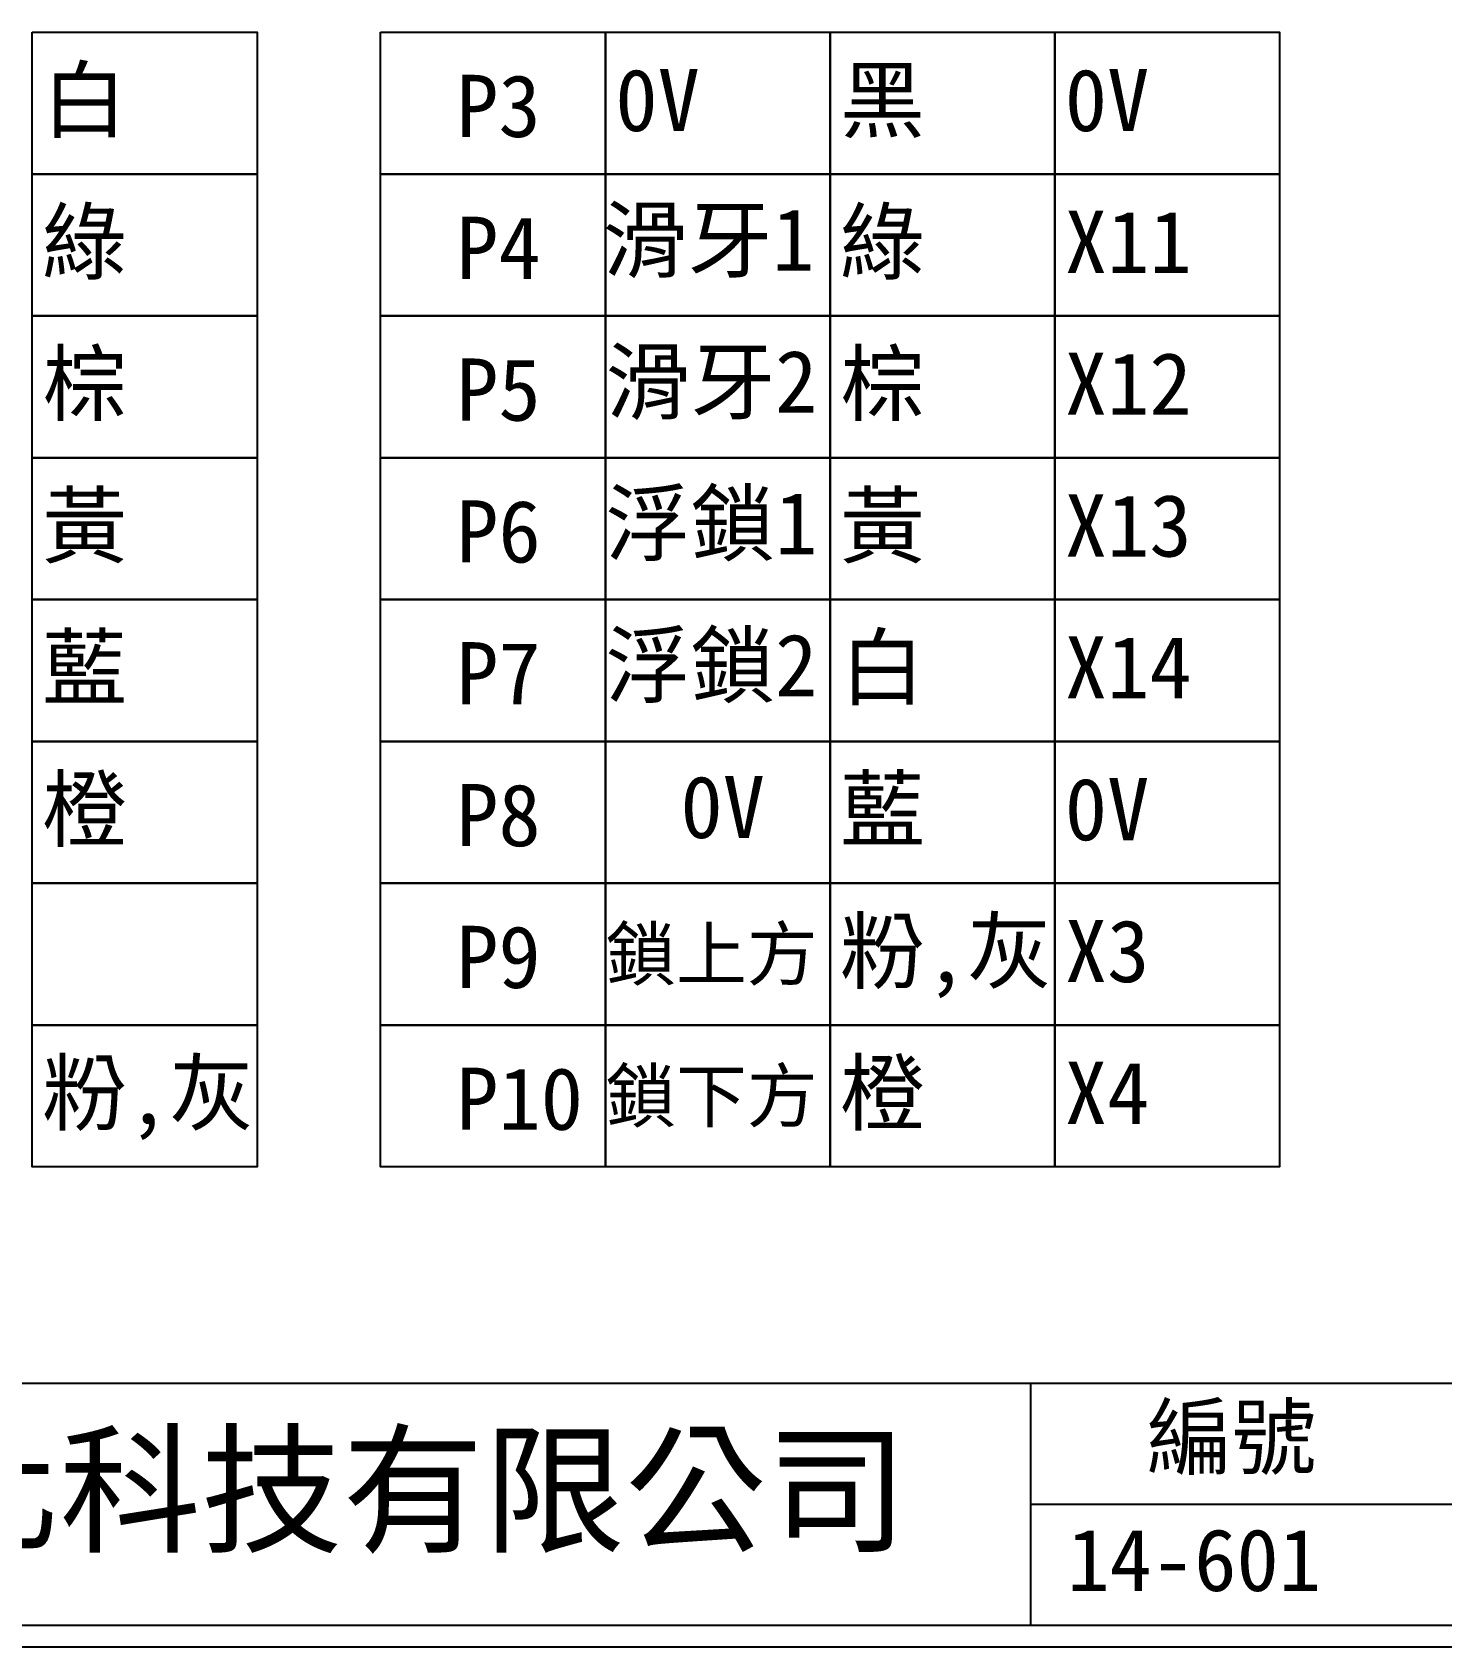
# Model space of a CAD drawing. Extents: x 10 to 297, y 3 to 207.
# Drawn here: x 87.9 to 169.5, y 3 to 96.5 of the extents above; entities that cross this region are included whole.
import ezdxf

# ---------------------------------------------------------------- set-up
doc = ezdxf.new("R2010")
doc.units = 0
doc.layers.add('圖框層', color=7, linetype='CONTINUOUS')
doc.layers.add('標尺寸層', color=3, linetype='CONTINUOUS')
doc.styles.add('STSL', font='kaiu.ttf')

msp = doc.modelspace()

# ---------------------------------------------------------------- linework, layer by layer
at = {"layer": '圖框層', "color": 7}
for p, q in [((11.25, 18.25), (295.75, 18.25)), ((145.75, 4.25), (145.75, 18.25)), ((145.75, 11.25), (295.75, 11.25)), ((11.25, 4.25), (295.75, 4.25)), ((10, 3), (297, 3))]:
    msp.add_line(p, q, dxfattribs=at)
at = {"layer": '標尺寸層', "color": 7}
for points in [[(87.94, 96.451), (100.952, 96.451), (100.952, 88.242), (87.94, 88.242)], [(108.11, 96.451), (121.122, 96.451), (121.122, 88.242), (108.11, 88.242)], [(121.122, 96.451), (134.134, 96.451), (134.134, 88.242), (121.122, 88.242)], [(134.134, 96.451), (147.146, 96.451), (147.146, 88.242), (134.134, 88.242)], [(147.146, 96.451), (160.158, 96.451), (160.158, 88.242), (147.146, 88.242)], [(87.94, 88.241), (100.952, 88.241), (100.952, 80.032), (87.94, 80.032)], [(108.11, 88.241), (121.122, 88.241), (121.122, 80.032), (108.11, 80.032)], [(121.122, 88.241), (134.134, 88.241), (134.134, 80.032), (121.122, 80.032)], [(134.134, 88.241), (147.146, 88.241), (147.146, 80.032), (134.134, 80.032)], [(147.146, 88.241), (160.158, 88.241), (160.158, 80.032), (147.146, 80.032)], [(87.94, 80.031), (100.952, 80.031), (100.952, 71.822), (87.94, 71.822)], [(108.11, 80.031), (121.122, 80.031), (121.122, 71.822), (108.11, 71.822)], [(121.122, 80.031), (134.134, 80.031), (134.134, 71.822), (121.122, 71.822)], [(134.134, 80.031), (147.146, 80.031), (147.146, 71.822), (134.134, 71.822)], [(147.146, 80.031), (160.158, 80.031), (160.158, 71.822), (147.146, 71.822)], [(87.94, 71.821), (100.952, 71.821), (100.952, 63.612), (87.94, 63.612)], [(108.11, 71.821), (121.122, 71.821), (121.122, 63.612), (108.11, 63.612)], [(121.122, 71.821), (134.134, 71.821), (134.134, 63.612), (121.122, 63.612)], [(134.134, 71.821), (147.146, 71.821), (147.146, 63.612), (134.134, 63.612)], [(147.146, 71.821), (160.158, 71.821), (160.158, 63.612), (147.146, 63.612)], [(87.94, 63.611), (100.952, 63.611), (100.952, 55.402), (87.94, 55.402)], [(108.11, 63.611), (121.122, 63.611), (121.122, 55.402), (108.11, 55.402)], [(121.122, 63.611), (134.134, 63.611), (134.134, 55.402), (121.122, 55.402)], [(134.134, 63.611), (147.146, 63.611), (147.146, 55.402), (134.134, 55.402)], [(147.146, 63.611), (160.158, 63.611), (160.158, 55.402), (147.146, 55.402)], [(87.94, 55.401), (100.952, 55.401), (100.952, 47.192), (87.94, 47.192)], [(108.11, 55.401), (121.122, 55.401), (121.122, 47.192), (108.11, 47.192)], [(121.122, 55.401), (134.134, 55.401), (134.134, 47.192), (121.122, 47.192)], [(134.134, 55.401), (147.146, 55.401), (147.146, 47.192), (134.134, 47.192)], [(147.146, 55.401), (160.158, 55.401), (160.158, 47.192), (147.146, 47.192)], [(87.94, 47.191), (100.952, 47.191), (100.952, 38.982), (87.94, 38.982)], [(108.11, 47.191), (121.122, 47.191), (121.122, 38.982), (108.11, 38.982)], [(121.122, 47.191), (134.134, 47.191), (134.134, 38.982), (121.122, 38.982)], [(134.134, 47.191), (147.146, 47.191), (147.146, 38.982), (134.134, 38.982)], [(147.146, 47.191), (160.158, 47.191), (160.158, 38.982), (147.146, 38.982)], [(87.94, 38.981), (100.952, 38.981), (100.952, 30.772), (87.94, 30.772)], [(108.11, 38.981), (121.122, 38.981), (121.122, 30.772), (108.11, 30.772)], [(121.122, 38.981), (134.134, 38.981), (134.134, 30.772), (121.122, 30.772)], [(134.134, 38.981), (147.146, 38.981), (147.146, 30.772), (134.134, 30.772)], [(147.146, 38.981), (160.158, 38.981), (160.158, 30.772), (147.146, 30.772)]]:
    msp.add_lwpolyline(points, close=True, dxfattribs=at)

# ---------------------------------------------------------------- texts
at = {"layer": '圖框層', "color": 4, "style": 'STSL'}
for s, height, p in [('白', 3.6, (88.514, 90.73)), ('黑', 3.6, (134.708, 90.731)), ('P3', 3.6, (112.48, 90.39)), ('0V', 3.6, (121.696, 90.73)), ('0V', 3.6, (147.72, 90.73)), ('綠', 3.6, (88.514, 82.521)), ('滑牙1', 3.6, (120.95, 82.649)), ('綠', 3.6, (134.708, 82.521)), ('X11', 3.6, (147.72, 82.521)), ('P4', 3.6, (112.48, 82.18)), ('棕', 3.6, (88.514, 74.31)), ('P5', 3.6, (112.48, 73.97)), ('滑牙2', 3.6, (121.122, 74.439)), ('棕', 3.6, (134.709, 74.31)), ('X12', 3.6, (147.721, 74.31)), ('黃', 3.6, (88.514, 66.101)), ('浮鎖1', 3.6, (121.122, 66.229)), ('黃', 3.6, (134.708, 66.101)), ('P6', 3.6, (112.48, 65.76)), ('X13', 3.6, (147.72, 66.101)), ('藍', 3.6, (88.514, 57.891)), ('浮鎖2', 3.6, (121.122, 58.019)), ('白', 3.6, (134.709, 57.89)), ('P7', 3.6, (112.48, 57.55)), ('X14', 3.6, (147.72, 57.89)), ('橙', 3.6, (88.514, 49.68)), ('0V', 3.6, (125.467, 49.809)), ('藍', 3.6, (134.709, 49.681)), ('0V', 3.6, (147.721, 49.681)), ('P8', 3.6, (112.48, 49.34)), ('鎖上方', 3, (121.122, 41.599)), ('粉,灰', 3.6, (134.709, 41.47)), ('X3', 3.6, (147.721, 41.47)), ('P9', 3.6, (112.48, 41.13)), ('粉,灰', 3.6, (88.514, 33.26)), ('橙', 3.6, (134.709, 33.26)), ('P10', 3.6, (112.48, 32.92)), ('鎖下方', 3, (121.122, 33.389)), ('X4', 3.6, (147.721, 33.26)), ('編號', 3.6, (152.465, 13.337)), ('泓陞自動化科技有限公司', 6, (48.604, 9.076)), ('14-601', 3.6, (147.864, 6.224))]:
    msp.add_text(s, height=height, dxfattribs=at).set_placement(p)

doc.saveas('drawing.dxf')
